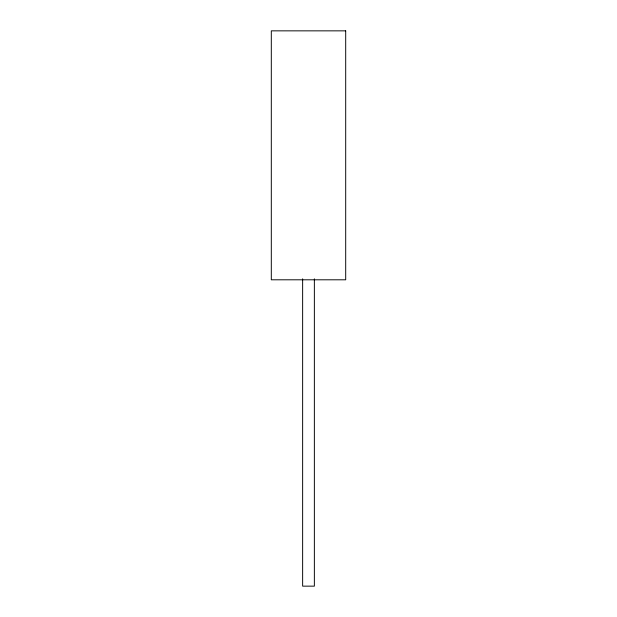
<?xml version="1.0" encoding="UTF-8"?>
<svg xmlns="http://www.w3.org/2000/svg" width="617" height="617" viewBox="0 0 617 617"><rect width="100%" height="100%" fill="white"/><g stroke="black" fill="none" stroke-linecap="round" stroke-linejoin="round"><path stroke-width="0.93" d="M314.362 278.838L314.362 586.15L302.638 586.15L302.638 278.838M345.697 30.85L271.303 30.85L271.303 279.802L345.697 279.802L345.697 30.85"/></g></svg>
